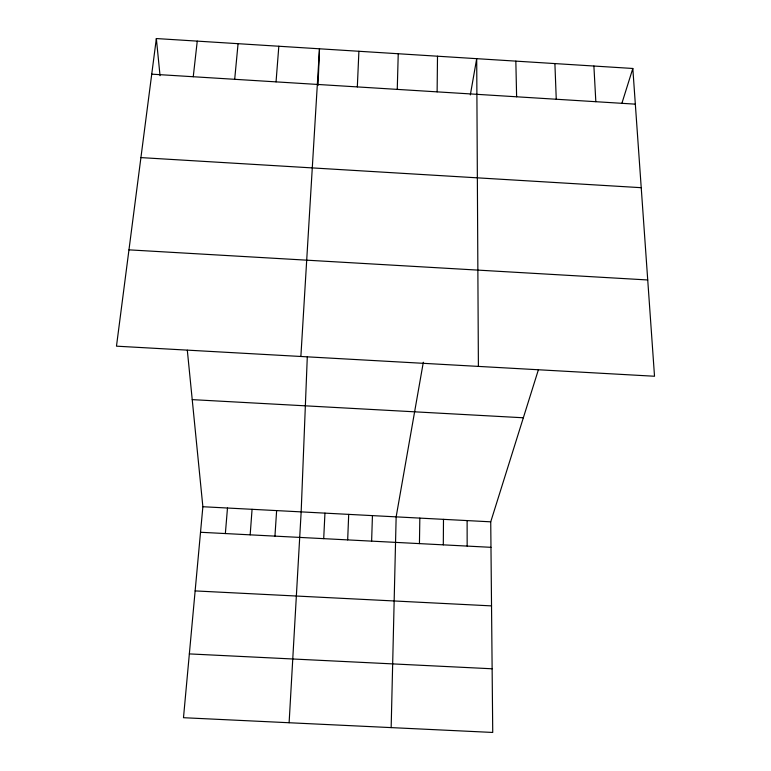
<?xml version="1.0" encoding="UTF-8"?>
<svg xmlns="http://www.w3.org/2000/svg" width="771" height="771" viewBox="0 0 771 771"><rect width="100%" height="100%" fill="white"/><g stroke="black" fill="none" stroke-linecap="round" stroke-linejoin="round"><path stroke-width="1.16" d="M443.306 544.856L443.489 519.346M437.118 91.855L437.504 56.206M419.443 543.622L419.829 518.112M391.157 727.602L396.149 516.869L423.327 362.245M397.258 89.388L398.241 53.739M371.622 541.136L372.441 515.626M307.292 356.915L301.162 511.886L289.115 722.735M318.038 85.485L319.493 48.795L300.873 356.481M347.673 539.893L348.704 514.382M357.33 86.911L358.9 51.272M323.704 538.65L324.948 513.129M274.948 536.124L276.625 510.604M250.17 534.843L252.069 509.313M276.047 81.871L278.823 46.241M225.363 533.551L227.484 508.022M187.314 350.207L202.869 506.73L183.488 717.705L492.736 732.45L490.732 521.822L538.37 369.839M234.692 79.307L238.066 43.687M193.251 76.734L197.251 41.123M156.349 38.55L116.479 346.169L654.521 376.248L632.818 68.474L156.349 38.55L160.04 75.693M470.329 94.92L476.7 58.673L478.396 366.398M621.946 103.15L632.818 68.474M195.14 590.914L491.532 605.89M189.348 653.904L492.129 668.785M200.527 532.269L490.973 547.323M202.869 506.73L490.732 521.822M192.23 399.629L523.345 417.776M128.969 249.852L647.727 279.969M140.92 157.602L641.221 187.69M151.733 74.161L635.333 104.152M593.892 66.027L595.829 101.695M554.898 63.579L556.257 99.247M515.838 61.131L516.618 96.789M467.12 520.589L467.159 546.09"/></g></svg>
